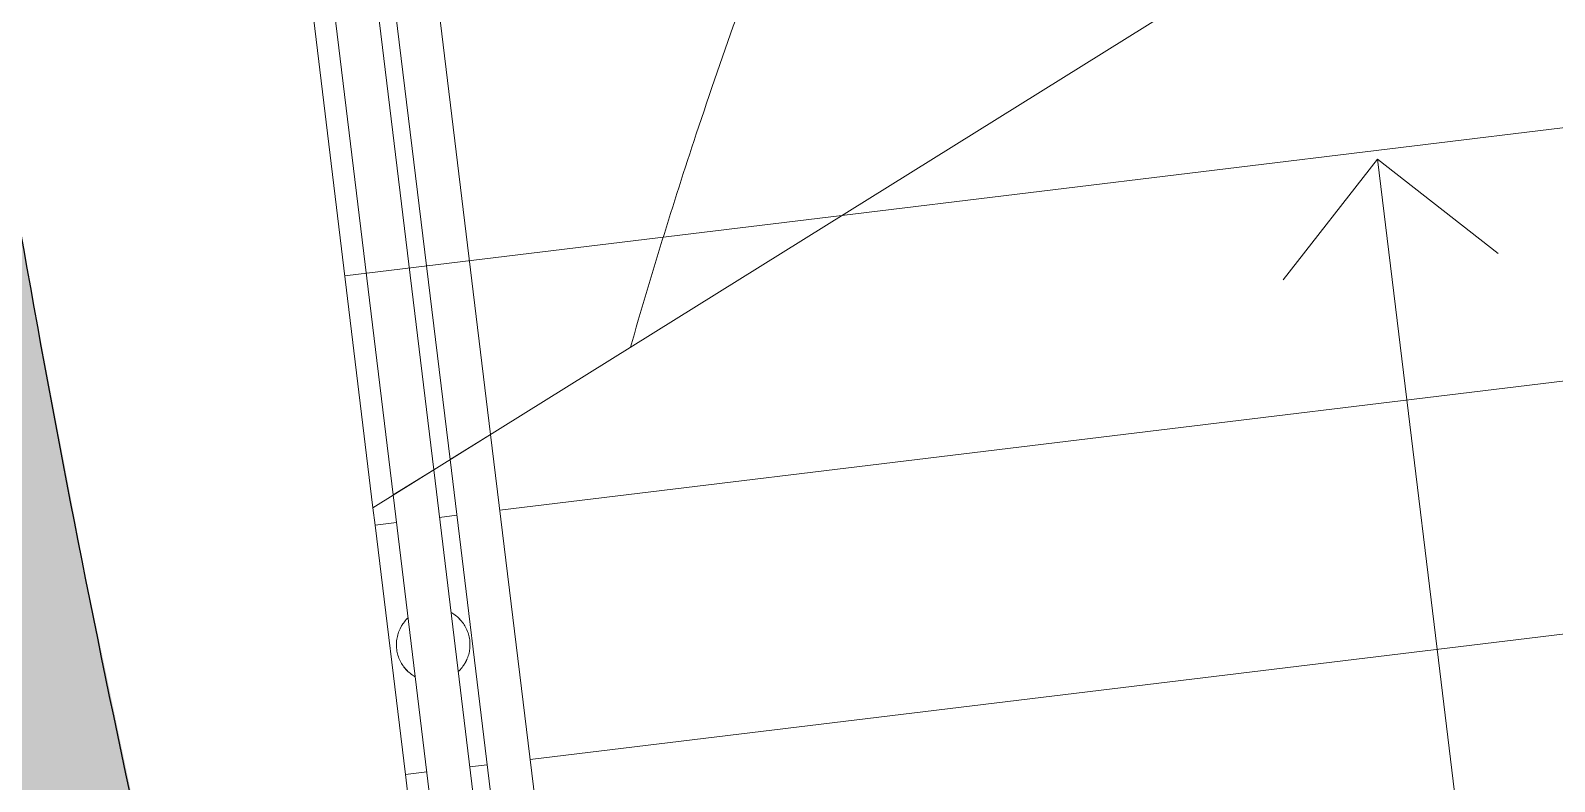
# Model space of a CAD drawing. Header units: metres. Extents: x 400403 to 400526, y 4543947 to 4544120.
# Drawn here: x 400463.262 to 400465.021, y 4544009.351 to 4544010.218 of the extents above; entities that cross this region are included whole.
import ezdxf

# ---------------------------------------------------------------- set-up
doc = ezdxf.new("R2010")
doc.units = ezdxf.units.M
doc.linetypes.add('Hidden', pattern=[0.6, 0.4, -0.2])
doc.layers.add('A-----NPP', color=7, linetype='Continuous', lineweight=15, true_color=0x00a000)
for name, color, linetype, lineweight in [('A-FLORSTM', 7, 'Continuous', 5), ('A-SECTMBM', 7, 'Continuous', 5), ('A_HANDRAIL', 7, 'Continuous', 5), ('A_PROJECTION', 7, 'Continuous', 5), ('A_STAIR', 7, 'Continuous', 15), ('G-PLANOTM', 7, 'Continuous', 13)]:
    doc.layers.add(name, color=color, linetype=linetype, lineweight=lineweight)
pattern_1 = [(45, (0, 0), (-0.08838835, 0.08838835), []), (45, (0.088, 0), (-0.08838835, 0.08838835), [0.063, -0.031])]

# ---------------------------------------------------------------- blocks, each defined once
blk = doc.blocks.new('Railing - Baluster-V10-PERON KAT _1_10 _-3_21_ KOTU TUĞLA DUVAR PLANI - 1_2')
at = {"layer": 'A_HANDRAIL', "color": 9, "true_color": 0xc0c0c0, "flags": 128}
for points in [[(-0.0254, 0.0341), (-0.0267, 0.033), (-0.028, 0.032), (-0.0293, 0.0308), (-0.0305, 0.0296), (-0.0316, 0.0284), (-0.0328, 0.0271), (-0.0338, 0.0257), (-0.0348, 0.0244), (-0.0358, 0.023), (-0.0367, 0.0215), (-0.0375, 0.02), (-0.0383, 0.0185), (-0.039, 0.017), (-0.0396, 0.0154), (-0.0402, 0.0138), (-0.0407, 0.0122), (-0.0412, 0.0105), (-0.0416, 0.0089), (-0.0419, 0.0072), (-0.0421, 0.0055), (-0.0423, 0.0039), (-0.0424, 0.0022), (-0.0425, 0.0005), (-0.0425, -0.0012), (-0.0424, -0.0029), (-0.0422, -0.0046), (-0.042, -0.0063), (-0.0417, -0.008), (-0.0414, -0.0097), (-0.041, -0.0113), (-0.0405, -0.0129), (-0.0399, -0.0145), (-0.0393, -0.0161), (-0.0386, -0.0177), (-0.0379, -0.0192), (-0.0371, -0.0207), (-0.0362, -0.0222), (-0.0353, -0.0236), (-0.0344, -0.025), (-0.0333, -0.0264), (-0.0323, -0.0277), (-0.0311, -0.0289), (-0.0299, -0.0302), (-0.0287, -0.0313), (-0.0274, -0.0325), (-0.0261, -0.0335), (-0.025, -0.0344)], [(0.0254, -0.0341), (0.0267, -0.033), (0.028, -0.032), (0.0293, -0.0308), (0.0305, -0.0296), (0.0316, -0.0284), (0.0328, -0.0271), (0.0338, -0.0257), (0.0348, -0.0244), (0.0358, -0.023), (0.0367, -0.0215), (0.0375, -0.02), (0.0383, -0.0185), (0.039, -0.017), (0.0396, -0.0154), (0.0402, -0.0138), (0.0407, -0.0122), (0.0412, -0.0105), (0.0416, -0.0089), (0.0419, -0.0072), (0.0421, -0.0055), (0.0423, -0.0039), (0.0424, -0.0022), (0.0425, -0.0005), (0.0425, 0.0012), (0.0424, 0.0029), (0.0422, 0.0046), (0.042, 0.0063), (0.0417, 0.008), (0.0414, 0.0097), (0.041, 0.0113), (0.0405, 0.0129), (0.0399, 0.0145), (0.0393, 0.0161), (0.0386, 0.0177), (0.0379, 0.0192), (0.0371, 0.0207), (0.0362, 0.0222), (0.0353, 0.0236), (0.0344, 0.025), (0.0333, 0.0264), (0.0323, 0.0277), (0.0311, 0.0289), (0.0299, 0.0302), (0.0287, 0.0313), (0.0274, 0.0325), (0.0261, 0.0335), (0.025, 0.0344)]]:
    blk.add_lwpolyline(points, dxfattribs=at)
at = {"layer": 'A_HANDRAIL', "color": 9, "true_color": 0xc0c0c0}
for start, end in [(139.6378, 148.5373), (127.2319, 129.319), (50.681, 52.7681), (30, 40.3622), (210, 220.3622), (230.681, 232.7681), (307.2319, 309.319), (319.6378, 330)]:
    blk.add_arc((0, 0), 0.0425, start, end, dxfattribs=at)
blk = doc.blocks.new('Railing - Railing-2369658-PERON KAT _1_10 _-3_21_ KOTU TUĞLA DUVAR PLANI - 1_2')
at = {"layer": 'A_HANDRAIL', "color": 9, "true_color": 0xc0c0c0}
for p, q in [((104.8898, -7.3123), (104.8793, -7.3665)), ((105.8995, -8.0459), (104.8898, -7.3123)), ((105.8701, -8.0864), (104.8793, -7.3665))]:
    blk.add_line(p, q, dxfattribs=at)
at = {"layer": 'A_PROJECTION', "color": 9, "true_color": 0xc0c0c0}
for p, q in [((104.8898, -7.3123), (103.3187, -6.1709)), ((104.8793, -7.3665), (103.2893, -6.2113))]:
    blk.add_line(p, q, dxfattribs=at)
at = {"extrusion": (0, 0, -1), "zscale": -1, "rotation": 126.0000000000003}
blk.add_blockref('Railing - Baluster-V10-PERON KAT _1_10 _-3_21_ KOTU TUĞLA DUVAR PLANI - 1_2', (-105.0225, -7.5262), dxfattribs=at)
blk = doc.blocks.new('Top Rail Type - Top Rail_Internal_-V12-PERON KAT _1_10 _-3_21_ KOTU TUĞLA DUVAR PLANI - 1_2')
at = {"layer": 'A_HANDRAIL', "color": 9, "true_color": 0xc0c0c0}
for p, q in [((104.8751, -7.3882), (104.8645, -7.4423)), ((105.8583, -8.1026), (104.8751, -7.3882)), ((105.829, -8.143), (104.8645, -7.4423))]:
    blk.add_line(p, q, dxfattribs=at)
at = {"layer": 'A_PROJECTION', "color": 9, "true_color": 0xc0c0c0}
for p, q in [((104.8751, -7.3882), (103.2776, -6.2275)), ((104.8645, -7.4423), (103.2482, -6.268))]:
    blk.add_line(p, q, dxfattribs=at)
blk = doc.blocks.new('M09-PRT-S24-ZZ-M3-ARC-01_rvt-1-PERON KAT _1_10 _-3_21_ KOTU TUĞLA DUVAR PLANI - 1_2')
at = {"layer": 'G-PLANOTM', "linetype": 'Hidden', "lineweight": 5, "true_color": 0x787878}
h = blk.add_hatch(dxfattribs=at)
h.set_pattern_fill('FP_1', color=8, style=0, pattern_type=2)
h.set_pattern_definition(pattern_1)
h.paths.add_polyline_path([(105.4099, -8.7198), (105.6878, -8.3372), (105.3659, -8.1625), (105.0478, -7.981), (104.69, -7.7654), (104.4233, -7.5981), (104.1171, -7.3972), (103.8151, -7.19), (103.5173, -6.9767), (103.224, -6.7574), (102.9352, -6.5321), (102.6511, -6.301), (102.3717, -6.0641), (102.057, -5.7841), (101.8282, -5.573), (101.5108, -5.2656), (101.4048, -5.1577), (101.3006, -5.0479), (101.1984, -4.9364), (101.0982, -4.823), (101.0001, -4.7079), (100.9042, -4.5909), (100.8105, -4.4721), (100.7192, -4.3515), (100.6303, -4.2291), (100.544, -4.1048), (100.4604, -3.9788), (100.3796, -3.8509), (100.3017, -3.7211), (100.227, -3.5896), (100.1557, -3.4562), (100.0878, -3.321), (100.0237, -3.184), (99.9635, -3.0452), (99.935, -2.9751), (99.8877, -2.8512), (99.8812, -2.8337), (99.8561, -2.7624), (99.8322, -2.6906), (99.8002, -2.587), (99.7881, -2.5459), (99.768, -2.473), (99.7494, -2.3996), (99.7322, -2.326), (99.7101, -2.2188), (99.7023, -2.1777), (99.6897, -2.1031), (99.6788, -2.0283), (99.6696, -1.9532), (99.6622, -1.8779), (99.6567, -1.8024), (99.6531, -1.7269), (99.6516, -1.6513), (99.6521, -1.5756), (99.6547, -1.5), (98.9563, -1.5), (98.9671, -1.6516), (98.9878, -1.8242), (99.0078, -1.9527), (99.0369, -2.1019), (99.0713, -2.2499), (99.1128, -2.4033), (99.155, -2.542), (99.2036, -2.686), (99.2655, -2.8512), (99.3131, -2.9695), (99.3735, -3.1089), (99.4474, -3.267), (99.5176, -3.4076), (99.5982, -3.5596), (99.6709, -3.6893), (99.7315, -3.7932), (99.8163, -3.9317), (99.8854, -4.0403), (100.0019, -4.2138), (100.0559, -4.2919), (100.1659, -4.4438), (100.2355, -4.537), (100.3672, -4.7054), (100.4496, -4.8071), (100.5525, -4.9299), (100.6513, -5.044), (100.7423, -5.146), (100.8317, -5.2436), (100.9621, -5.3808), (101.0644, -5.4852), (101.1754, -5.5948), (101.4508, -5.8588), (101.7234, -6.1099), (101.989, -6.3453), (102.2836, -6.5959), (102.5982, -6.8524), (102.876, -7.0704), (103.1749, -7.2957), (103.4772, -7.5146), (103.7861, -7.7293), (104.1028, -7.9403), (104.4485, -8.1601), (104.7533, -8.346), (105.0916, -8.5428), (105.3723, -8.6988)], flags=0)
h.paths.add_polyline_path([(109.3498, -3.2969), (109.6278, -2.9144), (109.4499, -2.7478), (109.2699, -2.5835), (109.0878, -2.4216), (108.8525, -2.2188), (108.7174, -2.1048), (108.5263, -1.9476), (108.3391, -1.7976), (108.0752, -1.5929), (107.9531, -1.5), (107.1695, -1.5), (107.4255, -1.6823), (107.6991, -1.885), (107.9277, -2.0602), (108.1738, -2.2557), (108.4514, -2.4853), (108.6554, -2.6595), (108.8907, -2.8677), (109.1222, -3.0802), (109.2138, -3.1674)], flags=0)
at = {"layer": 'A-----NPP', "color": 8, "lineweight": 5, "true_color": 0x7f7f7f}
blk.add_open_spline([(104.2536, -4.6034), (104.2467, -4.653), (104.2358, -4.7525), (104.2261, -4.9525), (104.2351, -5.2029), (104.2753, -5.5008), (104.3407, -5.7941), (104.4281, -6.0815), (104.5345, -6.3624), (104.6576, -6.6364), (104.7888, -6.8907), (104.8817, -7.0518), (104.9261, -7.1254)], degree=3, knots=[0, 0, 0, 0, 0.037037, 0.0740741, 0.1481481, 0.2222222, 0.2962963, 0.3703704, 0.4444444, 0.5185185, 0.5925926, 0.6561598, 0.6561598, 0.6561598, 0.6561598], dxfattribs=at)
at = {"layer": 'A-SECTMBM', "color": 9, "true_color": 0xc0c0c0}
for p, q in [((104.8593, -7.4694), (102.9989, -6.1177)), ((104.6412, -7.3109), (104.981, -6.8433)), ((104.6412, -7.3109), (104.981, -6.8433))]:
    blk.add_line(p, q, dxfattribs=at)
at = {"layer": 'A_STAIR', "color": 9, "lineweight": 5, "true_color": 0xc0c0c0}
for p, q in [((104.981, -6.8433), (105.9666, -5.4866)), ((104.981, -6.8433), (105.9666, -5.4866)), ((104.961, -7.3641), (106.2013, -5.6571)), ((104.961, -7.3641), (106.2013, -5.6571)), ((105.1956, -7.5345), (106.4359, -5.8275)), ((105.1956, -7.5345), (106.4359, -5.8275)), ((105.0881, -6.2924), (104.8593, -7.4694)), ((104.9199, -7.4207), (104.9316, -7.4045)), ((104.9199, -7.4207), (104.9316, -7.4045)), ((104.8758, -7.4814), (104.8905, -7.4612)), ((104.8758, -7.4814), (104.8905, -7.4612)), ((104.8758, -7.4814), (104.8593, -7.4694)), ((105.1104, -7.6519), (104.8758, -7.4814)), ((105.1545, -7.5912), (105.1663, -7.575)), ((105.1545, -7.5912), (105.1663, -7.575)), ((105.1104, -7.6519), (105.1251, -7.6316)), ((105.1104, -7.6519), (105.1251, -7.6316)), ((105.345, -7.8223), (105.1104, -7.6519))]:
    blk.add_line(p, q, dxfattribs=at)
at = {"layer": 'G-PLANOTM', "lineweight": 25}
blk.add_open_spline([(105.6878, -8.3372), (105.5799, -8.2801), (105.3653, -8.1636), (104.9411, -7.9215), (104.4206, -7.6024), (103.8122, -7.194), (103.1224, -6.6892), (102.5064, -6.1883), (101.9602, -5.7), (101.695, -5.4474), (101.5645, -5.3189)], degree=3, knots=[0, 0, 0, 0, 0.071429, 0.142857, 0.285714, 0.428571, 0.571429, 0.785714, 0.892857, 1, 1, 1, 1], dxfattribs=at)
at = {"lineweight": 15}
for name in ['Railing - Railing-2369658-PERON KAT _1_10 _-3_21_ KOTU TUĞLA DUVAR PLANI - 1_2', 'Top Rail Type - Top Rail_Internal_-V12-PERON KAT _1_10 _-3_21_ KOTU TUĞLA DUVAR PLANI - 1_2']:
    blk.add_blockref(name, (0, 0), dxfattribs=at)
blk = doc.blocks.new('Railing - Baluster-2368251-PERON KAT _1_10 _-3_21_ KOTU TUĞLA DUVAR PLANI - 2_2')
at = {"layer": 'A_HANDRAIL', "color": 9, "lineweight": 5, "true_color": 0xc0c0c0, "flags": 128}
for points in [[(-0.0254, 0.0341), (-0.0267, 0.033), (-0.028, 0.032), (-0.0293, 0.0308), (-0.0305, 0.0296), (-0.0316, 0.0284), (-0.0328, 0.0271), (-0.0338, 0.0257), (-0.0348, 0.0244), (-0.0358, 0.023), (-0.0367, 0.0215), (-0.0375, 0.02), (-0.0383, 0.0185), (-0.039, 0.017), (-0.0396, 0.0154), (-0.0402, 0.0138), (-0.0407, 0.0122), (-0.0412, 0.0105), (-0.0416, 0.0089), (-0.0419, 0.0072), (-0.0421, 0.0055), (-0.0423, 0.0039), (-0.0424, 0.0022), (-0.0425, 0.0005), (-0.0425, -0.0012), (-0.0424, -0.0029), (-0.0422, -0.0046), (-0.042, -0.0063), (-0.0417, -0.008), (-0.0414, -0.0097), (-0.041, -0.0113), (-0.0405, -0.0129), (-0.0399, -0.0145), (-0.0393, -0.0161), (-0.0386, -0.0177), (-0.0379, -0.0192), (-0.0371, -0.0207), (-0.0362, -0.0222), (-0.0353, -0.0236), (-0.0344, -0.025), (-0.0333, -0.0264), (-0.0323, -0.0277), (-0.0311, -0.0289), (-0.0299, -0.0302), (-0.0287, -0.0313), (-0.0274, -0.0325), (-0.0261, -0.0335), (-0.025, -0.0344)], [(0.0254, -0.0341), (0.0267, -0.033), (0.028, -0.032), (0.0293, -0.0308), (0.0305, -0.0296), (0.0316, -0.0284), (0.0328, -0.0271), (0.0338, -0.0257), (0.0348, -0.0244), (0.0358, -0.023), (0.0367, -0.0215), (0.0375, -0.02), (0.0383, -0.0185), (0.039, -0.017), (0.0396, -0.0154), (0.0402, -0.0138), (0.0407, -0.0122), (0.0412, -0.0105), (0.0416, -0.0089), (0.0419, -0.0072), (0.0421, -0.0055), (0.0423, -0.0039), (0.0424, -0.0022), (0.0425, -0.0005), (0.0425, 0.0012), (0.0424, 0.0029), (0.0422, 0.0046), (0.042, 0.0063), (0.0417, 0.008), (0.0414, 0.0097), (0.041, 0.0113), (0.0405, 0.0129), (0.0399, 0.0145), (0.0393, 0.0161), (0.0386, 0.0177), (0.0379, 0.0192), (0.0371, 0.0207), (0.0362, 0.0222), (0.0353, 0.0236), (0.0344, 0.025), (0.0333, 0.0264), (0.0323, 0.0277), (0.0311, 0.0289), (0.0299, 0.0302), (0.0287, 0.0313), (0.0274, 0.0325), (0.0261, 0.0335), (0.025, 0.0344)]]:
    blk.add_lwpolyline(points, dxfattribs=at)
at = {"layer": 'A_HANDRAIL', "color": 9, "lineweight": 5, "true_color": 0xc0c0c0}
for start, end in [(139.6378, 150), (127.2319, 129.319), (50.681, 52.7681), (30, 40.3622), (210, 220.3622), (230.681, 232.7681), (307.2319, 309.319), (319.6378, 330)]:
    blk.add_arc((0, 0), 0.0425, start, end, dxfattribs=at)
blk = doc.blocks.new('Railing - Railing-2369658-PERON KAT _1_10 _-3_21_ KOTU TUĞLA DUVAR PLANI - 2_2')
at = {"layer": 'A_HANDRAIL', "color": 9, "lineweight": 5, "true_color": 0xc0c0c0}
for p, q in [((104.8898, -7.3123), (104.8793, -7.3665)), ((105.8995, -8.0459), (104.8898, -7.3123)), ((105.8701, -8.0864), (104.8793, -7.3665))]:
    blk.add_line(p, q, dxfattribs=at)
at = {"layer": 'A_PROJECTION', "color": 9, "true_color": 0xc0c0c0}
for p, q in [((104.8898, -7.3123), (103.3187, -6.1709)), ((104.8793, -7.3665), (103.2893, -6.2113))]:
    blk.add_line(p, q, dxfattribs=at)
at = {"extrusion": (0, 0, -1), "zscale": -1, "rotation": 126.0000000000003}
blk.add_blockref('Railing - Baluster-2368251-PERON KAT _1_10 _-3_21_ KOTU TUĞLA DUVAR PLANI - 2_2', (-105.0225, -7.5262), dxfattribs=at)
blk = doc.blocks.new('Top Rail Type - Top Rail_Internal_-V10-PERON KAT _1_10 _-3_21_ KOTU TUĞLA DUVAR PLANI - 2_2')
at = {"layer": 'A_HANDRAIL', "color": 9, "lineweight": 5, "true_color": 0xc0c0c0}
for p, q in [((104.8751, -7.3882), (104.8645, -7.4423)), ((105.8583, -8.1026), (104.8751, -7.3882)), ((105.829, -8.143), (104.8645, -7.4423))]:
    blk.add_line(p, q, dxfattribs=at)
at = {"layer": 'A_PROJECTION', "color": 9, "true_color": 0xc0c0c0}
for p, q in [((104.8751, -7.3882), (103.2776, -6.2275)), ((104.8645, -7.4423), (103.2482, -6.268))]:
    blk.add_line(p, q, dxfattribs=at)
blk = doc.blocks.new('M09-PRT-S24-ZZ-M3-ARC-01_rvt-1-PERON KAT _1_10 _-3_21_ KOTU TUĞLA DUVAR PLANI - 2_2')
at = {"layer": 'G-PLANOTM', "linetype": 'Hidden', "lineweight": 5, "true_color": 0x787878}
h = blk.add_hatch(dxfattribs=at)
h.set_pattern_fill('FP_1', color=8, style=0, pattern_type=2)
h.set_pattern_definition(pattern_1)
h.paths.add_polyline_path([(105.4099, -8.7198), (105.6878, -8.3372), (105.3659, -8.1625), (105.0478, -7.981), (104.7, -7.7717), (104.4057, -7.5866), (104.1171, -7.3972), (103.8151, -7.19), (103.4866, -6.9537), (103.1985, -6.7374), (102.9352, -6.5321), (102.6511, -6.301), (102.3717, -6.0641), (102.0974, -5.8214), (101.8282, -5.573), (101.5108, -5.2656), (101.4048, -5.1577), (101.3006, -5.0479), (101.1984, -4.9364), (101.0982, -4.823), (101.0001, -4.7079), (100.9042, -4.5909), (100.8105, -4.4721), (100.7192, -4.3515), (100.6303, -4.2291), (100.544, -4.1048), (100.4604, -3.9788), (100.3796, -3.8509), (100.3017, -3.7211), (100.227, -3.5896), (100.1557, -3.4562), (100.0878, -3.321), (100.0237, -3.184), (99.9635, -3.0452), (99.935, -2.9751), (99.9075, -2.9046), (99.8812, -2.8337), (99.8561, -2.7624), (99.8322, -2.6906), (99.8095, -2.6184), (99.782, -2.5236), (99.768, -2.473), (99.7494, -2.3996), (99.7322, -2.326), (99.7164, -2.252), (99.7023, -2.1777), (99.6897, -2.1031), (99.6788, -2.0283), (99.6696, -1.9532), (99.6622, -1.8779), (99.6567, -1.8024), (99.6531, -1.7269), (99.6516, -1.6513), (99.6521, -1.5756), (99.6547, -1.5), (98.9563, -1.5), (98.9671, -1.6516), (98.9878, -1.8242), (99.0078, -1.9527), (99.0369, -2.1019), (99.0713, -2.2499), (99.1128, -2.4033), (99.155, -2.542), (99.2036, -2.686), (99.2643, -2.8482), (99.3131, -2.9695), (99.3735, -3.1089), (99.4474, -3.267), (99.5176, -3.4076), (99.5982, -3.5596), (99.6709, -3.6893), (99.7315, -3.7932), (99.8163, -3.9317), (99.8854, -4.0403), (100.0019, -4.2138), (100.0559, -4.2919), (100.1659, -4.4438), (100.2355, -4.537), (100.3672, -4.7054), (100.4496, -4.8071), (100.5503, -4.9273), (100.6611, -5.0551), (100.7423, -5.146), (100.8317, -5.2436), (100.9462, -5.3644), (101.0644, -5.4852), (101.1754, -5.5948), (101.4508, -5.8588), (101.7234, -6.1099), (101.989, -6.3453), (102.2836, -6.5959), (102.5982, -6.8524), (102.876, -7.0704), (103.1985, -7.3128), (103.4772, -7.5146), (103.7861, -7.7293), (104.1028, -7.9403), (104.4485, -8.1601), (104.7533, -8.346), (105.0792, -8.5359), (105.3723, -8.6988)], flags=0)
h.paths.add_polyline_path([(109.3498, -3.2969), (109.6278, -2.9144), (109.4499, -2.7478), (109.2044, -2.5252), (109.0878, -2.4216), (108.9036, -2.262), (108.7174, -2.1048), (108.5263, -1.9476), (108.3391, -1.7976), (108.107, -1.6171), (107.9531, -1.5), (107.1695, -1.5), (107.4255, -1.6823), (107.7066, -1.8907), (107.9277, -2.0602), (108.1738, -2.2557), (108.4537, -2.4873), (108.6554, -2.6595), (108.8907, -2.8677), (109.1222, -3.0802), (109.2044, -3.1585)], flags=0)
at = {"layer": 'A-----NPP', "color": 8, "lineweight": 5, "true_color": 0x7f7f7f}
blk.add_open_spline([(104.2536, -4.6034), (104.2467, -4.653), (104.2358, -4.7525), (104.2261, -4.9525), (104.2351, -5.2029), (104.2753, -5.5008), (104.3407, -5.7941), (104.4281, -6.0815), (104.5345, -6.3624), (104.6576, -6.6364), (104.7888, -6.8907), (104.8817, -7.0518), (104.9261, -7.1254)], degree=3, knots=[0, 0, 0, 0, 0.037037, 0.0740741, 0.1481481, 0.2222222, 0.2962963, 0.3703704, 0.4444444, 0.5185185, 0.5925926, 0.6561598, 0.6561598, 0.6561598, 0.6561598], dxfattribs=at)
at = {"layer": 'A-SECTMBM', "color": 9, "true_color": 0xc0c0c0}
for p, q in [((104.8593, -7.4694), (102.9989, -6.1177)), ((104.6412, -7.3109), (104.981, -6.8433)), ((104.6412, -7.3109), (104.981, -6.8433))]:
    blk.add_line(p, q, dxfattribs=at)
at = {"layer": 'A_STAIR', "color": 9, "lineweight": 5, "true_color": 0xc0c0c0}
for p, q in [((104.981, -6.8433), (105.9666, -5.4866)), ((104.981, -6.8433), (105.9666, -5.4866)), ((104.961, -7.3641), (106.2013, -5.6571)), ((104.961, -7.3641), (106.2013, -5.6571)), ((105.1956, -7.5345), (106.4359, -5.8275)), ((105.1956, -7.5345), (106.4359, -5.8275)), ((105.0881, -6.2924), (104.8593, -7.4694)), ((104.9199, -7.4207), (104.9316, -7.4045)), ((104.9199, -7.4207), (104.9316, -7.4045)), ((104.8758, -7.4814), (104.8905, -7.4612)), ((104.8758, -7.4814), (104.8905, -7.4612)), ((104.8758, -7.4814), (104.8593, -7.4694)), ((105.1104, -7.6519), (104.8758, -7.4814)), ((105.1545, -7.5912), (105.1663, -7.575)), ((105.1545, -7.5912), (105.1663, -7.575)), ((105.1104, -7.6519), (105.1251, -7.6316)), ((105.1104, -7.6519), (105.1251, -7.6316)), ((105.345, -7.8223), (105.1104, -7.6519))]:
    blk.add_line(p, q, dxfattribs=at)
at = {"layer": 'G-PLANOTM', "lineweight": 25}
blk.add_open_spline([(105.6878, -8.3372), (105.5799, -8.2801), (105.3653, -8.1636), (104.9411, -7.9215), (104.4206, -7.6024), (103.8122, -7.194), (103.1224, -6.6892), (102.5064, -6.1883), (101.9602, -5.7), (101.695, -5.4474), (101.5645, -5.3189)], degree=3, knots=[0, 0, 0, 0, 0.071429, 0.142857, 0.285714, 0.428571, 0.571429, 0.785714, 0.892857, 1, 1, 1, 1], dxfattribs=at)
at = {"lineweight": 15}
for name in ['Railing - Railing-2369658-PERON KAT _1_10 _-3_21_ KOTU TUĞLA DUVAR PLANI - 2_2', 'Top Rail Type - Top Rail_Internal_-V10-PERON KAT _1_10 _-3_21_ KOTU TUĞLA DUVAR PLANI - 2_2']:
    blk.add_blockref(name, (0, 0), dxfattribs=at)

msp = doc.modelspace()

# ---------------------------------------------------------------- linework, layer by layer
at = {"layer": 'A-FLORSTM'}
for p, q in [((400464.81695, 4544010.06955), (400464.70793, 4544009.9304)), ((400464.81695, 4544010.06955), (400464.70793, 4544009.9304)), ((400464.8507, 4544009.7916), (400464.81695, 4544010.06955)), ((400464.81695, 4544010.06955), (400464.95611, 4544009.96053)), ((400464.8507, 4544009.7916), (400464.81695, 4544010.06955)), ((400464.81695, 4544010.06955), (400464.95611, 4544009.96053)), ((400464.88566, 4544009.50371), (400464.8507, 4544009.7916)), ((400464.88566, 4544009.50371), (400464.8507, 4544009.7916)), ((400464.92063, 4544009.21583), (400464.88566, 4544009.50371)), ((400464.92063, 4544009.21583), (400464.88566, 4544009.50371))]:
    msp.add_line(p, q, dxfattribs=at)

# ---------------------------------------------------------------- block references
at = {"lineweight": 5, "rotation": 312.9239939576965}
for name in ['M09-PRT-S24-ZZ-M3-ARC-01_rvt-1-PERON KAT _1_10 _-3_21_ KOTU TUĞLA DUVAR PLANI - 1_2', 'M09-PRT-S24-ZZ-M3-ARC-01_rvt-1-PERON KAT _1_10 _-3_21_ KOTU TUĞLA DUVAR PLANI - 2_2']:
    msp.add_blockref(name, (400397.71446, 4544091.53809), dxfattribs=at)

doc.saveas('drawing.dxf')
